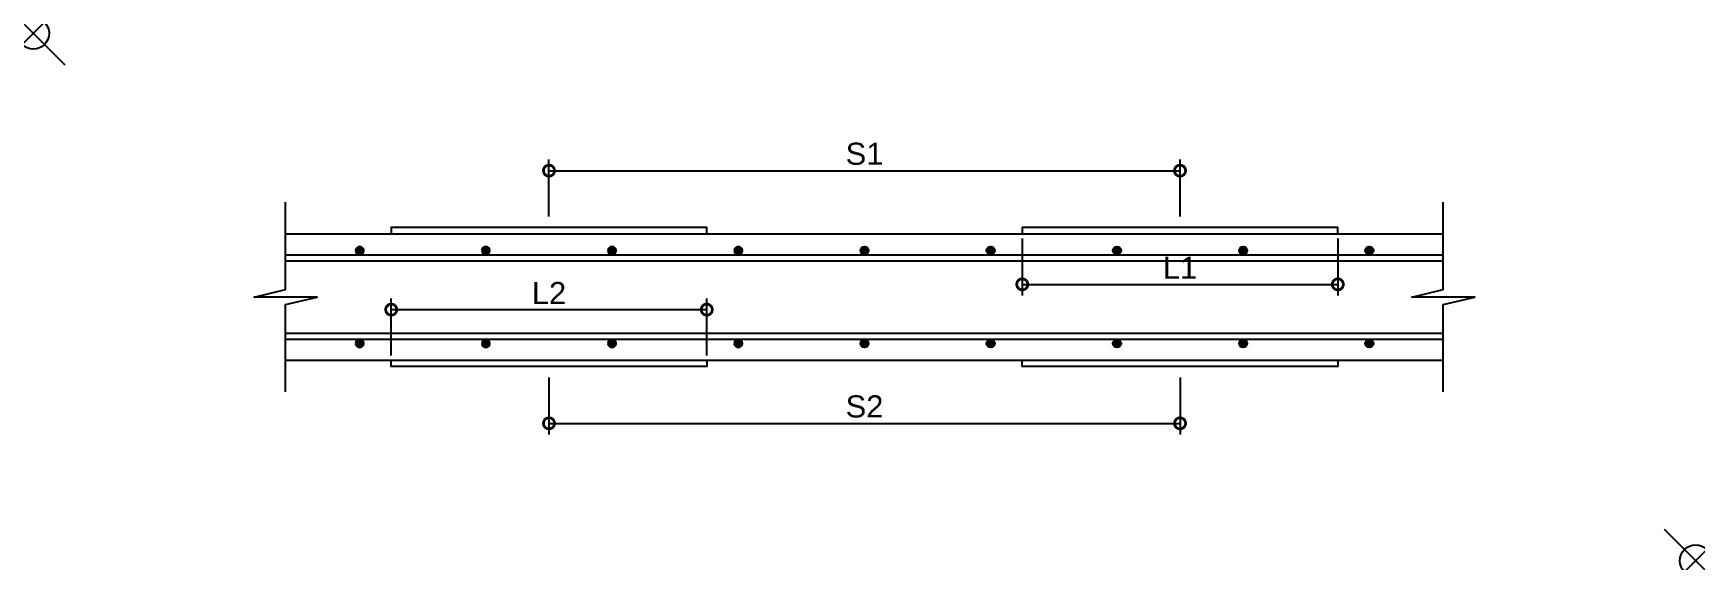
# Model space of a CAD drawing. Extents: x 3060 to 5695, y -1920 to -1085.
import ezdxf
from ezdxf.lldxf.tags import DXFTag

# ---------------------------------------------------------------- set-up
doc = ezdxf.new("R2010")
doc.units = 0
doc.header["$LTSCALE"] = 200
doc.header["$PDMODE"] = 35
doc.header["$PDSIZE"] = 50
for name, color, linetype in [('Bar.Top', 2, 'Continuous'), ('Beam', 7, 'HIDDEN'), ('Dimension', 1, 'Continuous'), ('FRP', 3, 'Continuous')]:
    doc.layers.add(name, color=color, linetype=linetype)
doc.styles.add('DimText', font='Arial')
tags = doc.linetypes.add('HIDDEN', pattern=[0.375, 0.25, -0.125]).pattern_tags.tags
tags[6:7] = [DXFTag(74, 4), DXFTag(75, 0), DXFTag(340, '0'), DXFTag(46, 0.0), DXFTag(50, 0.0), DXFTag(44, 0.0), DXFTag(45, 0.0)]
tags[4:5] = [DXFTag(74, 4), DXFTag(75, 0), DXFTag(340, '0'), DXFTag(46, 0.0), DXFTag(50, 0.0), DXFTag(44, 0.0), DXFTag(45, 0.0)]
doc.dimstyles.new('Dim', dxfattribs={"dimscale": 35, "dimtxt": 1, "dimasz": 1, "dimexe": 0.5, "dimexo": 0.5, "dimgap": 0.25, "dimtad": 1, "dimtoh": 1, "dimdec": 0, "dimdsep": 46, "dimtxsty": 'DimText', "dimblk": 'DOTSMALL', "dimcen": 0.09, "dimclrt": 7, "dimadec": 0, "dimazin": 0, "dimtfac": 1, "dimtdec": 4, "dimtofl": 0, "dimtmove": 2, "dimatfit": 3, "dimfxl": 1, "dimtolj": 1, "dimtzin": 0, "dimarcsym": 0})

# ---------------------------------------------------------------- blocks, each defined once
blk = doc.blocks.new('_DotSmall')
at = {"color": 0, "linetype": 'ByBlock', "const_width": 0.5}
blk.add_lwpolyline([(-0.0625, 0, 1), (0.0625, 0, 1)], format="xyb", close=True, dxfattribs=at)
blk = doc.blocks.new('*7')
at = {"layer": 'Dimension'}
for p, q in [((3627.5, -1595.2), (3627.5, -1505.2)), ((3627.5, -1522.7), (4127.5, -1522.7)), ((4127.5, -1595.2), (4127.5, -1505.2))]:
    blk.add_line(p, q, dxfattribs=at)
at = {"layer": 'Dimension', "xscale": 35, "yscale": 35, "rotation": 180.0000000000004}
blk.add_blockref('_DotSmall', (3627.5, -1522.7), dxfattribs=at)
at = {"layer": 'Dimension', "xscale": 35, "yscale": 35}
blk.add_blockref('_DotSmall', (4127.5, -1522.7), dxfattribs=at)
at = {"layer": 'Dimension', "color": 7, "insert": (3877.5, -1513.9), "char_height": 35, "width": 48.184, "attachment_point": 8, "style": 'DimText'}
blk.add_mtext('L2', dxfattribs=at)
blk = doc.blocks.new('*8')
at = {"layer": 'Dimension'}
for p, q in [((3877.5, -1375.2), (3877.5, -1285.2)), ((4877.5, -1375.2), (4877.5, -1285.2)), ((3877.5, -1302.7), (4877.5, -1302.7))]:
    blk.add_line(p, q, dxfattribs=at)
at = {"layer": 'Dimension', "xscale": 35, "yscale": 35, "rotation": 180.0000000000004}
blk.add_blockref('_DotSmall', (3877.5, -1302.7), dxfattribs=at)
at = {"layer": 'Dimension', "xscale": 35, "yscale": 35}
blk.add_blockref('_DotSmall', (4877.5, -1302.7), dxfattribs=at)
at = {"layer": 'Dimension', "color": 7, "insert": (4377.5, -1293.9), "char_height": 35, "width": 48.747, "attachment_point": 8, "style": 'DimText'}
blk.add_mtext('S1', dxfattribs=at)
blk = doc.blocks.new('*9')
at = {"layer": 'Dimension'}
for p, q in [((4627.5, -1410.2), (4627.5, -1500.2)), ((5127.5, -1410.2), (5127.5, -1500.2)), ((4627.5, -1482.7), (5127.5, -1482.7))]:
    blk.add_line(p, q, dxfattribs=at)
at = {"layer": 'Dimension', "xscale": 35, "yscale": 35, "rotation": 180.0000000000004}
blk.add_blockref('_DotSmall', (4627.5, -1482.7), dxfattribs=at)
at = {"layer": 'Dimension', "xscale": 35, "yscale": 35}
blk.add_blockref('_DotSmall', (5127.5, -1482.7), dxfattribs=at)
at = {"layer": 'Dimension', "color": 7, "insert": (4877.5, -1473.9), "char_height": 35, "width": 41.897, "attachment_point": 8, "style": 'DimText'}
blk.add_mtext('L1', dxfattribs=at)
blk = doc.blocks.new('ANONYM_U4')
blk.add_lwpolyline([(-150, 0), (-12, 0), (0, -50), (0, 0), (0, 50), (12, 0), (150, 0)])
blk = doc.blocks.new('ANONYM_U6')
h = blk.add_hatch(color=252)
edge = h.paths.add_edge_path()
edge.add_arc((0, 6.5), 6.5, 0, 360)
blk.add_circle((0, 6.5), 6.5)
blk = doc.blocks.new('ANONYM_U7')
h = blk.add_hatch(color=252)
edge = h.paths.add_edge_path()
edge.add_arc((0, -6.5), 6.5, 0, 360)
blk.add_circle((0, -6.5), 6.5)
blk = doc.blocks.new('*10')
at = {"layer": 'Dimension'}
for p, q in [((3877.5, -1630.2), (3877.5, -1720.2)), ((4877.5, -1630.2), (4877.5, -1720.2)), ((3877.5, -1702.7), (4877.5, -1702.7))]:
    blk.add_line(p, q, dxfattribs=at)
at = {"layer": 'Dimension', "xscale": 35, "yscale": 35, "rotation": 180.0000000000004}
blk.add_blockref('_DotSmall', (3877.5, -1702.7), dxfattribs=at)
at = {"layer": 'Dimension', "xscale": 35, "yscale": 35}
blk.add_blockref('_DotSmall', (4877.5, -1702.7), dxfattribs=at)
at = {"layer": 'Dimension', "color": 7, "insert": (4377.5, -1693.9), "char_height": 35, "width": 55.034, "attachment_point": 8, "style": 'DimText'}
blk.add_mtext('S2', dxfattribs=at)

msp = doc.modelspace()

# ---------------------------------------------------------------- linework, layer by layer
for p in [(3060.2, -1085.2), (5694.7, -1920.2)]:
    msp.add_point(p)
at = {"layer": 'Bar.Top'}
for p, q in [((3460.2, -1435.7), (5294.7, -1435.7)), ((3460.2, -1445.7), (5294.7, -1445.7)), ((3460.2, -1559.7), (5294.7, -1559.7)), ((3460.2, -1569.7), (5294.7, -1569.7))]:
    msp.add_line(p, q, dxfattribs=at)
at = {"layer": 'Beam', "linetype": 'Continuous'}
for p, q in [((3460.2, -1402.7), (5294.7, -1402.7)), ((3460.2, -1602.7), (5294.7, -1602.7))]:
    msp.add_line(p, q, dxfattribs=at)
at = {"layer": 'FRP'}
for points in [[(3627.5, -1402.7), (4127.5, -1402.7), (4127.5, -1392.7), (3627.5, -1392.7)], [(4627.5, -1402.7), (5127.5, -1402.7), (5127.5, -1392.7), (4627.5, -1392.7)], [(3627.5, -1602.7), (4127.5, -1602.7), (4127.5, -1612.7), (3627.5, -1612.7)], [(4627.5, -1602.7), (5127.5, -1602.7), (5127.5, -1612.7), (4627.5, -1612.7)]]:
    msp.add_lwpolyline(points, close=True, dxfattribs=at)

# ---------------------------------------------------------------- block references
at = {"rotation": 90}
for p in [(3460.2, -1502.7), (5294.7, -1502.7)]:
    msp.add_blockref('ANONYM_U4', p, dxfattribs=at)
at = {"xscale": -1}
for name, p in [('ANONYM_U7', (3577.5, -1422.7)), ('ANONYM_U7', (3777.5, -1422.7)), ('ANONYM_U7', (3977.5, -1422.7)), ('ANONYM_U7', (4177.5, -1422.7)), ('ANONYM_U6', (3577.5, -1582.7)), ('ANONYM_U6', (3777.5, -1582.7)), ('ANONYM_U6', (3977.5, -1582.7)), ('ANONYM_U6', (4177.5, -1582.7))]:
    msp.add_blockref(name, p, dxfattribs=at)
for name, p in [('ANONYM_U7', (4377.5, -1422.7)), ('ANONYM_U7', (4577.5, -1422.7)), ('ANONYM_U7', (4777.5, -1422.7)), ('ANONYM_U7', (4977.5, -1422.7)), ('ANONYM_U7', (5177.5, -1422.7)), ('ANONYM_U6', (4377.5, -1582.7)), ('ANONYM_U6', (4577.5, -1582.7)), ('ANONYM_U6', (4777.5, -1582.7)), ('ANONYM_U6', (4977.5, -1582.7)), ('ANONYM_U6', (5177.5, -1582.7))]:
    msp.add_blockref(name, p)

# ---------------------------------------------------------------- dimensions: what is measured, and where the dimension line sits
at = {"layer": 'Dimension'}
for base, p1, p2, text, picture, middle in [((4877.5, -1302.7), (3877.5, -1392.7), (4877.5, -1392.7), 'S1', '*8', (4377.5, -1275.8)), ((5127.5, -1482.7), (4627.5, -1392.7), (5127.5, -1392.7), 'L1', '*9', (4877.5, -1456.4)), ((4127.5, -1522.7), (3627.5, -1612.7), (4127.5, -1612.7), 'L2', '*7', (3877.5, -1496.4)), ((4877.5, -1702.7), (3877.5, -1612.7), (4877.5, -1612.7), 'S2', '*10', (4377.5, -1675.8))]:
    dim = msp.add_linear_dim(base=base, p1=p1, p2=p2, text=text, dimstyle='Dim', override={"dimscale": 35, "dimtxt": 1, "dimasz": 1, "dimexe": 0.5, "dimexo": 0.5, "dimgap": 0.25, "dimtad": 1, "dimtih": 0, "dimdec": 0, "dimlfac": 1, "dimzin": 8, "dimlunit": 2, "dimpost": '', "dimtxsty": 'DimText', "dimblk": 'DotSmall', "dimse1": 0, "dimse2": 0, "dimsd2": 0, "dimclrd": 0, "dimclre": 0, "dimclrt": 7, "dimaunit": 0, "dimadec": 0, "dimazin": 0, "dimtol": 0, "dimtp": 0, "dimtm": 0, "dimtmove": 2}, dxfattribs=at)
    dim.commit()
    dim.dimension.update_dxf_attribs({"geometry": picture, "text_midpoint": middle})

doc.saveas('drawing.dxf')
